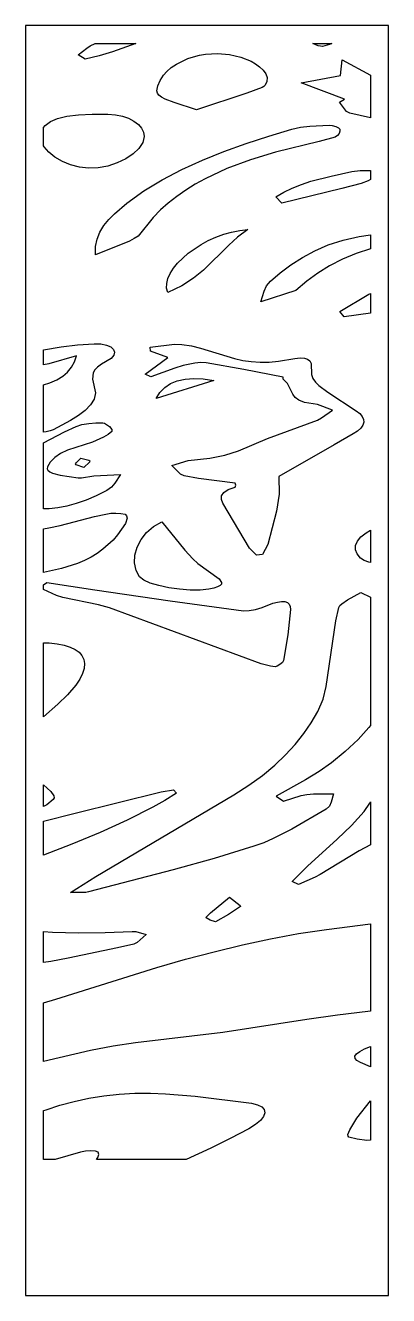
# Model space of a CAD drawing. Extents: x 0 to 400, y 0 to 1400.
import ezdxf

# ---------------------------------------------------------------- set-up
doc = ezdxf.new("R2010")
doc.units = 0
doc.layers.add('CUT', color=1, linetype='Continuous')
doc.layers.add('OUTLINE', color=7, linetype='Continuous')

msp = doc.modelspace()

# ---------------------------------------------------------------- linework, layer by layer
at = {"layer": 'CUT'}
for points in [[(76.95, 1380), (121.73, 1380), (95.9, 1370.8), (81.19, 1366.41), (65.7, 1362.64), (57.94, 1367.39), (67.71, 1375.09), (71.46, 1377.39)], [(334.92, 1378.9), (327.09, 1376.91), (324.89, 1376.94), (322.32, 1377.56), (316.63, 1380), (337.56, 1380)], [(211.68, 1369.02), (224.93, 1367.92), (237.41, 1365.04), (248.58, 1360.48), (253.5, 1357.59), (257.91, 1354.31), (261.72, 1350.66), (264.88, 1346.63), (266.22, 1342.72), (265.91, 1338.27), (264.01, 1334.23), (262.5, 1332.67), (260.62, 1331.56), (243.77, 1325.2), (188.36, 1306.9), (163.87, 1314.88), (153.95, 1318.68), (150.06, 1320.78), (147.08, 1323.11), (145.53, 1325.32), (144.88, 1327.84), (145.72, 1333.5), (148.46, 1339.42), (151.96, 1344.97), (155.72, 1349.33), (160.7, 1353.44), (166.52, 1357.25), (178.8, 1363.37), (185.07, 1365.5), (191.56, 1367.13), (198.21, 1368.24)], [(303.63, 1336.63), (346.92, 1344.78), (348.85, 1362.04), (380, 1345.33), (380, 1298.22), (357.4, 1303.3), (353.73, 1305.21), (345.98, 1315.45), (351.58, 1318.79)], [(130.2, 1282.32), (130.83, 1277.54), (129.16, 1270.91), (124.95, 1264.45), (118.62, 1258.39), (110.56, 1252.98), (101.2, 1248.44), (90.92, 1245.01), (80.15, 1242.96), (69.31, 1242.51), (59.41, 1243.69), (49.75, 1246.28), (40.69, 1250.04), (32.57, 1254.74), (25.74, 1260.17), (20.55, 1266.08), (20, 1267.14), (20, 1287.33), (21.66, 1289.72), (27.45, 1293.98), (35.47, 1297.33), (45.77, 1299.79), (58.42, 1301.4), (73.46, 1302.18), (90.92, 1302.16), (99.15, 1301.5), (106.77, 1299.93), (113.63, 1297.58), (119.56, 1294.54), (124.4, 1290.91), (128.01, 1286.8)], [(91.8, 1186.09), (97.97, 1192.37), (111.71, 1204.05), (130.36, 1217.53), (150.59, 1229.87), (172.19, 1241.17), (194.96, 1251.52), (218.67, 1261.04), (243.14, 1269.83), (268.15, 1278), (293.53, 1285.64), (303, 1287.67), (313.3, 1288.82), (334.5, 1289.99), (337.92, 1289.66), (341.74, 1288.6), (344.91, 1287.18), (346.38, 1285.78), (346.38, 1283.37), (345.46, 1280.78), (343.69, 1278.5), (341.19, 1276.98), (323.64, 1271.88), (275.62, 1260.34), (247.83, 1251.89), (221.93, 1242.15), (198.12, 1231.02), (187.04, 1224.9), (176.55, 1218.41), (166.66, 1211.52), (157.39, 1204.24), (148.78, 1196.54), (140.83, 1188.42), (124.15, 1167.84), (119.92, 1165), (114.53, 1162.27), (77.36, 1147.05), (77.27, 1156.14), (78.91, 1164.51), (82.03, 1172.24), (86.41, 1179.41)], [(348.38, 1220.2), (282.34, 1204), (275.82, 1211.02), (284.45, 1216.23), (293.86, 1220.76), (303.92, 1224.71), (314.5, 1228.17), (336.69, 1234), (359.44, 1238.97), (368.53, 1240.08), (378.27, 1240.19), (380, 1240.14), (380, 1230.1), (377.39, 1228.72), (369.65, 1225.93)], [(156.83, 1105.46), (155.53, 1110.39), (155.59, 1115.62), (156.93, 1121.09), (159.43, 1126.69), (163.01, 1132.35), (167.57, 1137.98), (179.2, 1148.82), (193.53, 1158.57), (201.46, 1162.82), (209.77, 1166.57), (218.36, 1169.72), (227.13, 1172.21), (236, 1173.95), (244.86, 1174.87), (233.72, 1166.63), (223.9, 1157.83), (195.98, 1130.26), (185.06, 1121.4), (172.24, 1113.07)], [(349.83, 1163.28), (367.52, 1167.35), (380, 1169.12), (380, 1153.81), (364.35, 1148.57), (349.16, 1142.23), (335.08, 1135.03), (322.07, 1127.03), (310.09, 1118.25), (297.91, 1107.75), (259.22, 1095.32), (263.09, 1107.21), (265.61, 1112.95), (269.79, 1118.13), (280.74, 1127.45), (292.44, 1136.24), (305.06, 1144.35), (318.74, 1151.65), (333.62, 1158)], [(346.39, 1084.55), (378.2, 1103.64), (380, 1104.51), (380, 1082.99), (351.09, 1078.93)], [(57.51, 1047.89), (75.56, 1049.19), (83.16, 1048.94), (89.35, 1047.69), (93.98, 1045.63), (96.95, 1042.94), (98.11, 1039.82), (97.34, 1036.46), (94.48, 1033.04), (83.79, 1026.57), (79.57, 1023.39), (76.6, 1020.2), (74.75, 1016.95), (73.83, 1010.16), (77.04, 995.2), (75.59, 988.21), (71.73, 981.71), (65.89, 975.65), (58.44, 969.94), (49.81, 964.53), (30.6, 954.35), (27.14, 953.05), (22.85, 952.1), (20, 951.82), (20, 1003.84), (26.75, 1005.94), (34.54, 1009.33), (41.1, 1013.32), (46.49, 1017.91), (50.78, 1023.16), (54.04, 1029.1), (56.35, 1035.75), (25.84, 1027.04), (20, 1025.86), (20, 1042.31), (39.36, 1045.65)], [(368.33, 972.16), (371.02, 968.96), (372.45, 965.74), (372.65, 962.51), (371.61, 959.28), (369.34, 956.06), (365.83, 952.86), (361.08, 949.7), (340.15, 937.56), (279.23, 902.8), (279.67, 883.19), (276.41, 864.49), (266.99, 827.82), (261.25, 816.84), (254.42, 815.94), (246.98, 823.78), (217.32, 873.32), (215.93, 877.53), (216.09, 881.52), (218.37, 885.2), (223.32, 888.5), (231.05, 891.2), (231.77, 893.31), (230.86, 895.3), (190.82, 900.73), (174.94, 903.51), (170.63, 905.29), (161.19, 914.99), (179.43, 920.5), (203.25, 922.97), (219.46, 926.27), (234.65, 931.1), (266.78, 944.84), (321.6, 964.94), (326.29, 967.29), (338.23, 976.08), (321.68, 982.03), (307.23, 984.47), (301.25, 986.85), (297.22, 989.97), (294.55, 993.6), (288.53, 1005.22), (283.97, 1009.98), (283.79, 1012.28), (240.65, 1020.6), (199.24, 1027.93), (193.25, 1028.28), (186.62, 1027.76), (173.71, 1025.13), (164.62, 1022.31), (138.29, 1012.5), (132, 1015.73), (156.9, 1033.96), (137.91, 1040.89), (137.53, 1045.34), (164.08, 1048.52), (172.27, 1048.32), (182.75, 1046.66), (192.88, 1044.29), (230.16, 1032.85), (239.38, 1030.84), (248.78, 1029.44), (258.43, 1028.73), (268.41, 1028.81), (278.78, 1029.75), (296.86, 1032.97), (302.75, 1033.47), (307.38, 1033.16), (310.85, 1032.04), (313.25, 1030.13), (314.68, 1027.44), (315.19, 1015.39), (316.73, 1010.98), (319.46, 1006.79), (323.2, 1003.12), (333.02, 995.91), (364.39, 975.32)], [(175.78, 1010.21), (185.36, 1010.86), (195.95, 1010.29), (207.53, 1008.51), (143.91, 988.81), (148.09, 995.5), (153.38, 1000.99), (159.78, 1005.28), (167.25, 1008.35)], [(284.04, 1012.23), (283.79, 1012.33), (283.79, 1012.28)], [(26.08, 867.21), (20, 867.06), (20, 939.81), (43.07, 951.98), (55.72, 958.02), (62.11, 960.03), (69.68, 961.3), (77.63, 961.88), (85.15, 961.83), (86.97, 961.44), (92.58, 957.83), (95.03, 954.78), (95.12, 952.5), (91.1, 949.19), (85.91, 946.13), (73.83, 940.74), (46.47, 931.79), (38.74, 928.16), (32.55, 923.73), (27.25, 918.51), (24.17, 913.48), (23.87, 911.35), (24.62, 909.62), (26.82, 907.95), (29.98, 906.55), (38.41, 904.37), (57.99, 901.34), (61.86, 901.32), (75.26, 903.58), (104.65, 904.97), (98.32, 895.47), (94.66, 890.99), (89.59, 887.28), (77.97, 881.6), (66.77, 876.88), (56, 873.1), (45.62, 870.24), (35.65, 868.29)], [(56.12, 918.21), (60.98, 922.96), (69.72, 920.94), (70.93, 920.05), (70.54, 918.59), (64.37, 912.71), (56.04, 915.83), (55.34, 916.62)], [(111.97, 856.95), (110.35, 851.13), (101.48, 838.34), (96.53, 832.63), (85.41, 822.53), (79.17, 818.09), (72.43, 814.04), (65.14, 810.37), (57.28, 807.04), (39.67, 801.38), (20, 797.08), (20, 845.19), (25.79, 846.08), (38.41, 848.83), (76.06, 858.54), (88.66, 861.44), (94, 862.21), (99.74, 862.43), (105.23, 862.08), (109.77, 861.12), (111.47, 859.57)], [(137.56, 785.41), (130.25, 788.65), (125.82, 792.15), (121.9, 799.37), (120.22, 807.51), (120.64, 816.16), (123.06, 824.89), (127.35, 833.32), (133.37, 841.03), (141, 847.62), (150.1, 852.69), (175.43, 821.67), (184.27, 811.94), (190.08, 806.73), (213.41, 790.12), (216.03, 786.09), (215.79, 784.27), (214.39, 782.58), (211.72, 781.06), (207.69, 779.7), (202.18, 778.54), (192.41, 777.58), (181.34, 777.61), (169.62, 778.54), (157.96, 780.23), (147.03, 782.56)], [(380, 843.6), (380, 808.12), (378.13, 808.44), (373.13, 810.29), (369.21, 812.97), (365.44, 817.45), (363.58, 822.1), (363.65, 826.84), (365.62, 831.59), (369.48, 836.28), (375.21, 840.84)], [(291.71, 759.68), (291.98, 756.39), (289.09, 728.3), (284.44, 700.06), (283.03, 697.95), (280.21, 695.62), (277.16, 693.75), (275.07, 693.07), (269.76, 693.88), (259.7, 696.41), (92.46, 757.99), (80.51, 761.4), (41.18, 769.48), (34.34, 771.72), (20, 778.28), (20, 783.39), (23.54, 785.98), (76.56, 777.84), (159.43, 765.87), (240.25, 754.88), (246.4, 754.95), (253.5, 756.26), (260.64, 758.35), (272.69, 763.02), (277.76, 764.45), (282.12, 765.08), (285.72, 764.9), (288.54, 763.94), (290.55, 762.2)], [(284.34, 545.11), (303.67, 551.13), (310.11, 552.39), (317.46, 553.01), (339.43, 552.87), (336.8, 543.75), (334.91, 539.52), (331.4, 536.21), (293.3, 514.01), (273.06, 503.75), (262.44, 499.21), (251.41, 495.23), (207.77, 481.9), (162.65, 469.45), (69.39, 444.88), (66.67, 444.47), (49.69, 444.45), (77.55, 461.85), (229.4, 551.95), (246.08, 562.49), (261.1, 573.34), (274.57, 584.5), (286.59, 595.92), (297.26, 607.57), (306.66, 619.43), (314.89, 631.46), (322.04, 643.64), (327.84, 657.48), (331.2, 671.48), (341.86, 743.66), (345.23, 758.32), (346.39, 760.44), (348.54, 762.55), (354.87, 766.73), (369.62, 775.05), (380, 769.86), (380, 628.54), (378.39, 626.21), (366.5, 612.93), (352.23, 599.86), (337.03, 587.17), (323.58, 577.51), (308.32, 568.37), (276.25, 550.34)], [(62.84, 685.64), (59.81, 679.48), (55.45, 672.84), (46.45, 662.2), (35.74, 651.73), (20, 637.76), (20, 719.6), (26.18, 719.38), (34.96, 718.44), (42.66, 716.93), (49.26, 714.86), (54.74, 712.24), (59.08, 709.09), (62.26, 705.41), (64.25, 701.21), (65.03, 696.51), (64.57, 691.32)], [(30.63, 546.66), (23.43, 540.93), (20, 539.02), (20, 562.84), (28.07, 555.5), (31.32, 550.7), (31.59, 548.55)], [(162.94, 557.37), (166.35, 553.88), (153.56, 545.87), (140.22, 538.22), (112.05, 523.85), (82.21, 510.44), (51.09, 497.64), (20, 485.41), (20, 523.05), (54.68, 531.87), (149.56, 555.32)], [(380, 496.89), (367.7, 490.19), (324.77, 464.01), (319.15, 461.11), (300.68, 453.27), (293.98, 456.55), (310.7, 473.15), (343.41, 503.22), (359.03, 518.22), (373, 533.4), (379.36, 542.78), (380, 544.29)], [(224.76, 439.28), (236.5, 430.14), (236.89, 428.86), (223.8, 420.11), (209.26, 411.91), (203.53, 413.95), (199, 416.38), (198.82, 416.86), (203.91, 421.76)], [(217.31, 289.95), (121.31, 278.71), (96.6, 274.98), (71.52, 270.24), (20, 258.02), (20, 322.86), (33.5, 326.84), (144.8, 361.54), (176.39, 370.68), (207.75, 379.03), (238.92, 386.56), (269.94, 393.21), (300.83, 398.94), (331.63, 403.68), (380, 409.68), (380, 313.51), (377.13, 313.21), (343.88, 309.02), (310.06, 304.19)], [(123.13, 389.11), (119.37, 387.41), (101.59, 383.25), (47.11, 371.81), (27.89, 368.14), (20, 367.06), (20, 401.32), (29.78, 400.65), (58.53, 399.88), (87.8, 400.16), (117.54, 401.38), (121.61, 401.14), (133.06, 397.95)], [(368.9, 256.86), (365.14, 259.15), (363.14, 261.48), (362.96, 263.89), (364.63, 266.42), (368.18, 269.1), (373.65, 271.98), (380, 274.65), (380, 252.21)], [(154.43, 222.49), (187, 219.9), (249.07, 211.95), (255.77, 210.44), (260.41, 208.09), (263.01, 205.04), (263.6, 201.42), (262.2, 197.36), (258.83, 193), (253.5, 188.46), (246.21, 183.87), (225.6, 172.98), (204.13, 162.43), (176.89, 150), (78.43, 150), (79.91, 152.34), (80.89, 155.52), (80.18, 157.94), (77.25, 159.05), (72.13, 159.4), (66.17, 159.04), (60.72, 158.04), (32.87, 150), (20, 150), (20, 203.9), (22.67, 204.89), (38.01, 209.83), (53.69, 214.1), (69.74, 217.62), (86.2, 220.32), (103.1, 222.15), (120.47, 223.03), (137.64, 223.07)], [(357.27, 182.81), (364.97, 195.42), (380, 214.78), (380, 171.17), (376.08, 171.11), (365.37, 172.35), (356.34, 174.54), (355.31, 175.54), (355.23, 177.38)]]:
    msp.add_lwpolyline(points, close=True, dxfattribs=at)
at = {"layer": 'OUTLINE'}
msp.add_lwpolyline([(0, 0), (400, 0), (400, 1400), (0, 1400)], close=True, dxfattribs=at)

doc.saveas('drawing.dxf')
